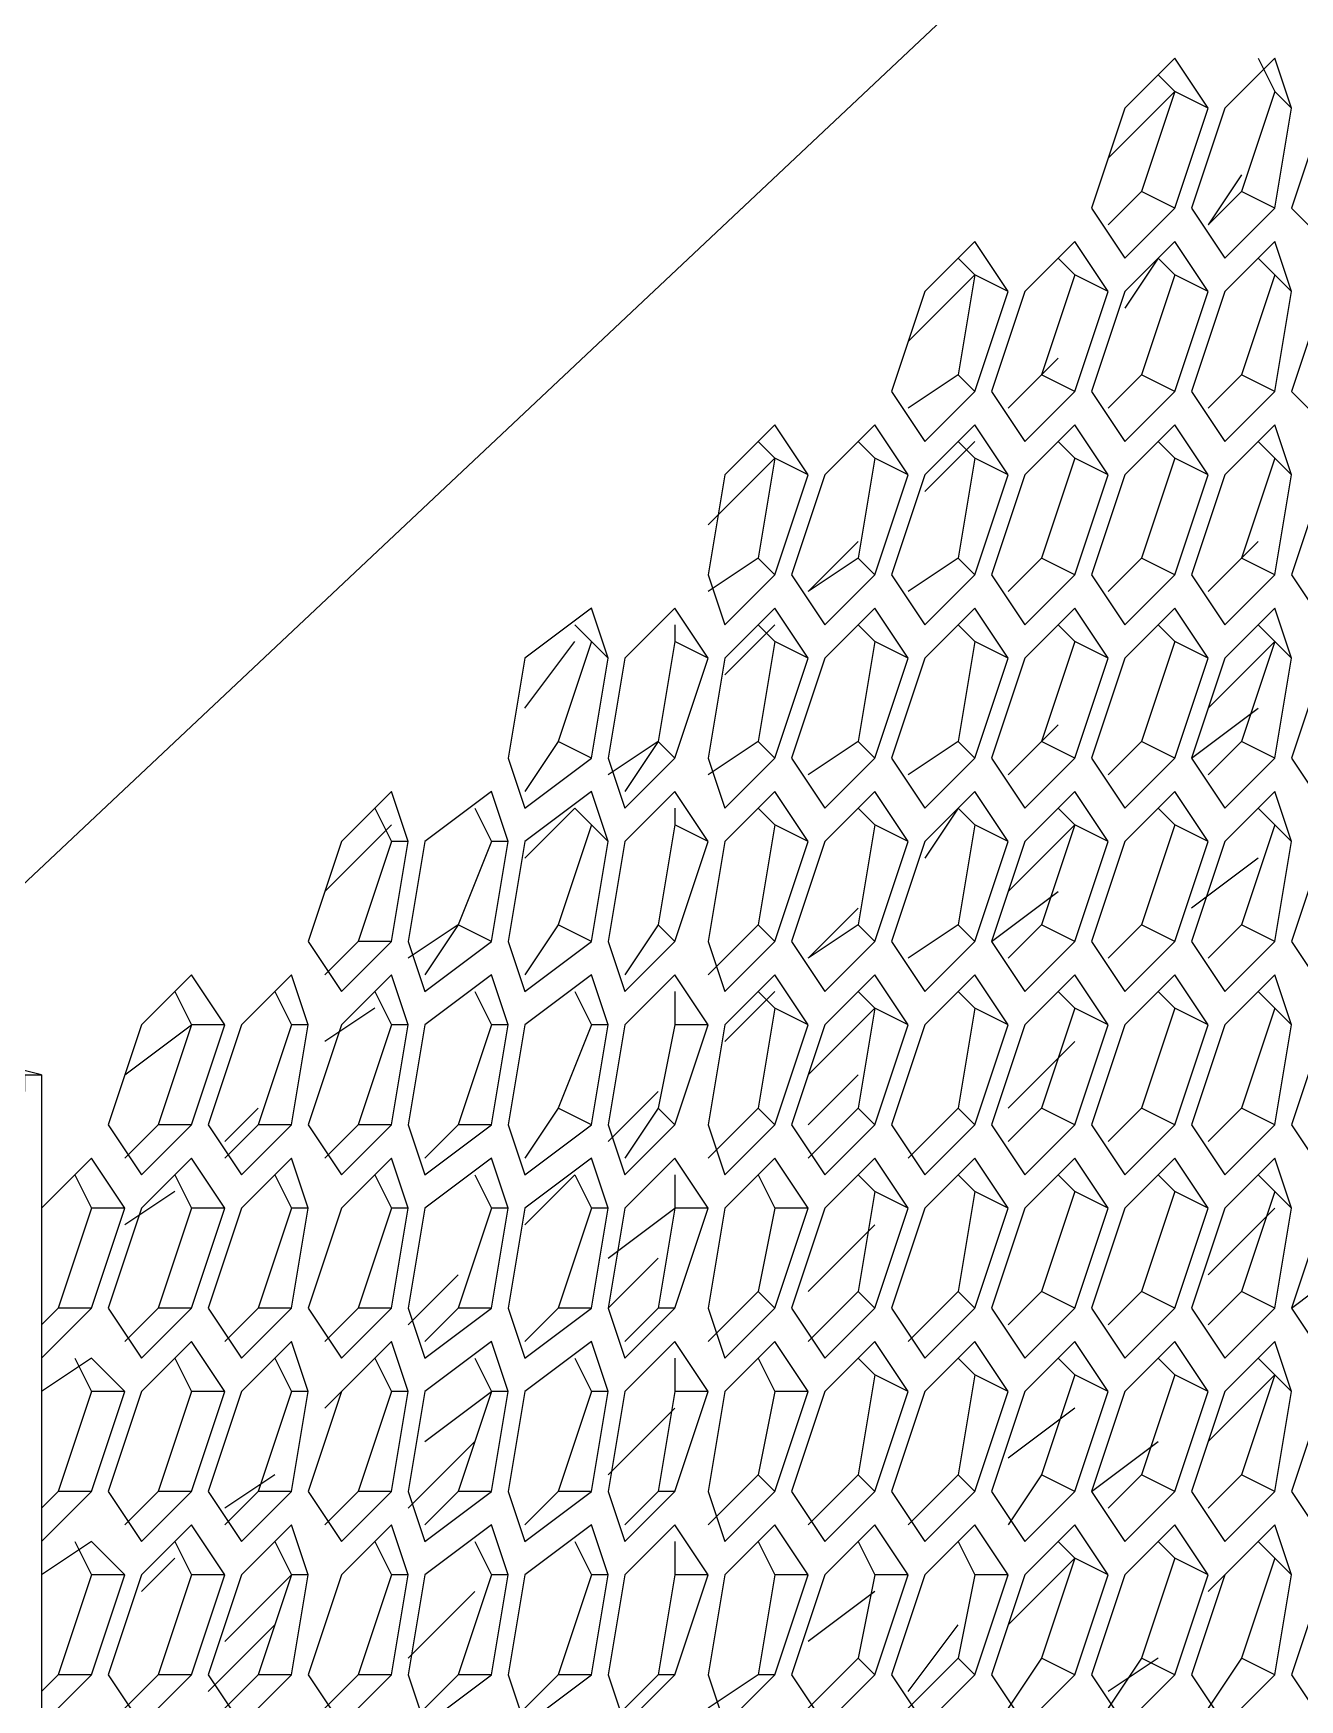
# Model space of a CAD drawing. Header units: millimetres. Extents: x 929 to 1725, y 58 to 532.
# Drawn here: x 1104.7 to 1113.59, y 409.66 to 421.36 of the extents above; entities that cross this region are included whole.
import ezdxf

# ---------------------------------------------------------------- set-up
doc = ezdxf.new("R2010")
doc.units = ezdxf.units.MM
doc.header["$MEASUREMENT"] = 0
doc.layers.add('TT-WIRE-EQPM', color=6, linetype='CONTINUOUS')

msp = doc.modelspace()

# ---------------------------------------------------------------- linework, layer by layer
at = {"layer": 'TT-WIRE-EQPM', "linetype": 'Continuous'}
for points in [[(1137.40977, 446.23357), (1081.93205, 394.03301)], [(1112.71399, 421.18666), (1112.36287, 420.83554)], [(1112.94808, 420.83554), (1112.71399, 421.18666)], [(1113.41624, 421.18666), (1113.06512, 420.83554)], [(1113.2992, 421.18666), (1113.41624, 420.95258)], [(1113.53328, 420.83554), (1113.41624, 421.18666)], [(1112.59695, 421.06962), (1112.71399, 420.95258)], [(1112.24583, 420.48441), (1112.71399, 420.95258)], [(1112.71399, 420.95258), (1112.47991, 420.25033)], [(1112.94808, 420.83554), (1112.71399, 420.95258)], [(1113.41624, 420.95258), (1113.18216, 420.25033)], [(1113.53328, 420.83554), (1113.41624, 420.95258)], [(1112.36287, 420.83554), (1112.12878, 420.13329)], [(1112.71399, 420.13329), (1112.94808, 420.83554)], [(1113.06512, 420.83554), (1112.83103, 420.13329)], [(1113.41624, 420.13329), (1113.53328, 420.83554)], [(1113.76737, 420.83554), (1113.53328, 420.13329)], [(1113.18216, 420.36737), (1112.94808, 420.01625)], [(1112.47991, 420.25033), (1112.24583, 420.01625)], [(1112.71399, 420.13329), (1112.47991, 420.25033)], [(1113.18216, 420.25033), (1112.94808, 420.01625)], [(1113.41624, 420.13329), (1113.18216, 420.25033)], [(1112.12878, 420.13329), (1112.36287, 419.78216)], [(1112.36287, 419.78216), (1112.71399, 420.13329)], [(1112.83103, 420.13329), (1113.06512, 419.78216)], [(1113.06512, 419.78216), (1113.41624, 420.13329)], [(1113.53328, 420.13329), (1113.76737, 419.89921)], [(1111.30949, 419.89921), (1110.95837, 419.54808)], [(1111.54358, 419.54808), (1111.30949, 419.89921)], [(1112.01174, 419.89921), (1111.66062, 419.54808)], [(1112.24583, 419.54808), (1112.01174, 419.89921)], [(1112.71399, 419.89921), (1112.36287, 419.54808)], [(1112.94808, 419.54808), (1112.71399, 419.89921)], [(1113.41624, 419.89921), (1113.06512, 419.54808)], [(1113.53328, 419.54808), (1113.41624, 419.89921)], [(1111.19245, 419.78216), (1111.30949, 419.66512)], [(1111.8947, 419.78216), (1112.01174, 419.66512)], [(1112.59695, 419.78216), (1112.36287, 419.43104)], [(1112.59695, 419.78216), (1112.71399, 419.66512)], [(1113.2992, 419.78216), (1113.41624, 419.66512)], [(1110.84133, 419.19696), (1111.30949, 419.66512)], [(1111.30949, 419.66512), (1111.19245, 418.96287)], [(1111.54358, 419.54808), (1111.30949, 419.66512)], [(1112.01174, 419.66512), (1111.77766, 418.96287)], [(1112.24583, 419.54808), (1112.01174, 419.66512)], [(1112.71399, 419.66512), (1112.47991, 418.96287)], [(1112.94808, 419.54808), (1112.71399, 419.66512)], [(1113.41624, 419.66512), (1113.18216, 418.96287)], [(1113.53328, 419.54808), (1113.41624, 419.66512)], [(1110.95837, 419.54808), (1110.72428, 418.84583)], [(1111.30949, 418.84583), (1111.54358, 419.54808)], [(1111.66062, 419.54808), (1111.42653, 418.84583)], [(1112.01174, 418.84583), (1112.24583, 419.54808)], [(1112.36287, 419.54808), (1112.12878, 418.84583)], [(1112.71399, 418.84583), (1112.94808, 419.54808)], [(1113.06512, 419.54808), (1112.83103, 418.84583)], [(1113.41624, 418.84583), (1113.53328, 419.54808)], [(1113.76737, 419.54808), (1113.53328, 418.84583)], [(1111.8947, 419.07992), (1111.54358, 418.72879)], [(1111.19245, 418.96287), (1110.84133, 418.72879)], [(1111.30949, 418.84583), (1111.19245, 418.96287)], [(1111.77766, 418.96287), (1111.54358, 418.72879)], [(1112.01174, 418.84583), (1111.77766, 418.96287)], [(1112.47991, 418.96287), (1112.24583, 418.72879)], [(1112.71399, 418.84583), (1112.47991, 418.96287)], [(1113.18216, 418.96287), (1112.94808, 418.72879)], [(1113.41624, 418.84583), (1113.18216, 418.96287)], [(1110.72428, 418.84583), (1110.95837, 418.49471)], [(1110.95837, 418.49471), (1111.30949, 418.84583)], [(1111.42653, 418.84583), (1111.66062, 418.49471)], [(1111.66062, 418.49471), (1112.01174, 418.84583)], [(1112.12878, 418.84583), (1112.36287, 418.49471)], [(1112.36287, 418.49471), (1112.71399, 418.84583)], [(1112.83103, 418.84583), (1113.06512, 418.49471)], [(1113.06512, 418.49471), (1113.41624, 418.84583)], [(1113.53328, 418.84583), (1113.76737, 418.61175)], [(1109.90499, 418.61175), (1109.55387, 418.26062)], [(1110.13908, 418.26062), (1109.90499, 418.61175)], [(1110.60724, 418.61175), (1110.25612, 418.26062)], [(1110.84133, 418.26062), (1110.60724, 418.61175)], [(1111.30949, 418.61175), (1110.95837, 418.26062)], [(1111.54358, 418.26062), (1111.30949, 418.61175)], [(1112.01174, 418.61175), (1111.66062, 418.26062)], [(1112.24583, 418.26062), (1112.01174, 418.61175)], [(1112.71399, 418.61175), (1112.36287, 418.26062)], [(1112.94808, 418.26062), (1112.71399, 418.61175)], [(1113.41624, 418.61175), (1113.06512, 418.26062)], [(1113.53328, 418.26062), (1113.41624, 418.61175)], [(1109.78795, 418.49471), (1109.90499, 418.37767)], [(1110.4902, 418.49471), (1110.60724, 418.37767)], [(1111.30949, 418.49471), (1110.95837, 418.14358)], [(1111.19245, 418.49471), (1111.30949, 418.37767)], [(1111.8947, 418.49471), (1112.01174, 418.37767)], [(1112.59695, 418.49471), (1112.71399, 418.37767)], [(1113.2992, 418.49471), (1113.41624, 418.37767)], [(1109.43683, 417.9095), (1109.90499, 418.37767)], [(1109.90499, 418.37767), (1109.78795, 417.67542)], [(1110.13908, 418.26062), (1109.90499, 418.37767)], [(1110.60724, 418.37767), (1110.4902, 417.67542)], [(1110.84133, 418.26062), (1110.60724, 418.37767)], [(1111.30949, 418.37767), (1111.19245, 417.67542)], [(1111.54358, 418.26062), (1111.30949, 418.37767)], [(1112.01174, 418.37767), (1111.77766, 417.67542)], [(1112.24583, 418.26062), (1112.01174, 418.37767)], [(1112.71399, 418.37767), (1112.47991, 417.67542)], [(1112.94808, 418.26062), (1112.71399, 418.37767)], [(1113.41624, 418.37767), (1113.18216, 417.67542)], [(1113.53328, 418.26062), (1113.41624, 418.37767)], [(1109.55387, 418.26062), (1109.43683, 417.55837)], [(1109.90499, 417.55837), (1110.13908, 418.26062)], [(1110.25612, 418.26062), (1110.02203, 417.55837)], [(1110.60724, 417.55837), (1110.84133, 418.26062)], [(1110.95837, 418.26062), (1110.72428, 417.55837)], [(1111.30949, 417.55837), (1111.54358, 418.26062)], [(1111.66062, 418.26062), (1111.42653, 417.55837)], [(1112.01174, 417.55837), (1112.24583, 418.26062)], [(1112.36287, 418.26062), (1112.12878, 417.55837)], [(1112.71399, 417.55837), (1112.94808, 418.26062)], [(1113.06512, 418.26062), (1112.83103, 417.55837)], [(1113.41624, 417.55837), (1113.53328, 418.26062)], [(1113.76737, 418.26062), (1113.53328, 417.55837)], [(1110.4902, 417.79246), (1110.13908, 417.44133)], [(1113.2992, 417.79246), (1112.94808, 417.44133)], [(1109.78795, 417.67542), (1109.43683, 417.44133)], [(1109.90499, 417.55837), (1109.78795, 417.67542)], [(1110.4902, 417.67542), (1110.13908, 417.44133)], [(1110.60724, 417.55837), (1110.4902, 417.67542)], [(1111.19245, 417.67542), (1110.84133, 417.44133)], [(1111.30949, 417.55837), (1111.19245, 417.67542)], [(1111.77766, 417.67542), (1111.54358, 417.44133)], [(1112.01174, 417.55837), (1111.77766, 417.67542)], [(1112.47991, 417.67542), (1112.24583, 417.44133)], [(1112.71399, 417.55837), (1112.47991, 417.67542)], [(1113.18216, 417.67542), (1112.94808, 417.44133)], [(1113.41624, 417.55837), (1113.18216, 417.67542)], [(1109.43683, 417.55837), (1109.55387, 417.20725)], [(1109.55387, 417.20725), (1109.90499, 417.55837)], [(1110.02203, 417.55837), (1110.25612, 417.20725)], [(1110.25612, 417.20725), (1110.60724, 417.55837)], [(1110.72428, 417.55837), (1110.95837, 417.20725)], [(1110.95837, 417.20725), (1111.30949, 417.55837)], [(1111.42653, 417.55837), (1111.66062, 417.20725)], [(1111.66062, 417.20725), (1112.01174, 417.55837)], [(1112.12878, 417.55837), (1112.36287, 417.20725)], [(1112.36287, 417.20725), (1112.71399, 417.55837)], [(1112.83103, 417.55837), (1113.06512, 417.20725)], [(1113.06512, 417.20725), (1113.41624, 417.55837)], [(1113.53328, 417.55837), (1113.76737, 417.20725)], [(1108.61754, 417.32429), (1108.14937, 416.97317)], [(1108.73458, 416.97317), (1108.61754, 417.32429)], [(1109.20274, 417.32429), (1108.85162, 416.97317)], [(1109.43683, 416.97317), (1109.20274, 417.32429)], [(1109.90499, 417.32429), (1109.55387, 416.97317)], [(1110.13908, 416.97317), (1109.90499, 417.32429)], [(1110.60724, 417.32429), (1110.25612, 416.97317)], [(1110.84133, 416.97317), (1110.60724, 417.32429)], [(1111.30949, 417.32429), (1110.95837, 416.97317)], [(1111.54358, 416.97317), (1111.30949, 417.32429)], [(1112.01174, 417.32429), (1111.66062, 416.97317)], [(1112.24583, 416.97317), (1112.01174, 417.32429)], [(1112.71399, 417.32429), (1112.36287, 416.97317)], [(1112.94808, 416.97317), (1112.71399, 417.32429)], [(1113.41624, 417.32429), (1113.06512, 416.97317)], [(1113.53328, 416.97317), (1113.41624, 417.32429)], [(1108.50049, 417.20725), (1108.61754, 417.09021)], [(1109.20274, 417.20725), (1109.20274, 417.09021)], [(1109.90499, 417.20725), (1109.55387, 416.85612)], [(1109.78795, 417.20725), (1109.90499, 417.09021)], [(1110.4902, 417.20725), (1110.60724, 417.09021)], [(1111.19245, 417.20725), (1111.30949, 417.09021)], [(1111.8947, 417.20725), (1112.01174, 417.09021)], [(1112.59695, 417.20725), (1112.36287, 416.97317)], [(1112.59695, 417.20725), (1112.71399, 417.09021)], [(1113.2992, 417.20725), (1113.41624, 417.09021)], [(1108.14937, 416.62204), (1108.50049, 417.09021)], [(1108.61754, 417.09021), (1108.38345, 416.38796)], [(1108.73458, 416.97317), (1108.61754, 417.09021)], [(1109.20274, 417.09021), (1109.0857, 416.38796)], [(1109.43683, 416.97317), (1109.20274, 417.09021)], [(1109.90499, 417.09021), (1109.78795, 416.38796)], [(1110.13908, 416.97317), (1109.90499, 417.09021)], [(1110.60724, 417.09021), (1110.4902, 416.38796)], [(1110.84133, 416.97317), (1110.60724, 417.09021)], [(1111.30949, 417.09021), (1111.19245, 416.38796)], [(1111.54358, 416.97317), (1111.30949, 417.09021)], [(1112.01174, 417.09021), (1111.77766, 416.38796)], [(1112.24583, 416.97317), (1112.01174, 417.09021)], [(1112.71399, 417.09021), (1112.47991, 416.38796)], [(1112.94808, 416.97317), (1112.71399, 417.09021)], [(1112.94808, 416.62204), (1113.41624, 417.09021)], [(1113.41624, 417.09021), (1113.18216, 416.38796)], [(1113.53328, 416.97317), (1113.41624, 417.09021)], [(1108.14937, 416.97317), (1108.03233, 416.27092)], [(1108.61754, 416.27092), (1108.73458, 416.97317)], [(1108.85162, 416.97317), (1108.73458, 416.27092)], [(1109.20274, 416.27092), (1109.43683, 416.97317)], [(1109.55387, 416.97317), (1109.43683, 416.27092)], [(1109.90499, 416.27092), (1110.13908, 416.97317)], [(1110.25612, 416.97317), (1110.02203, 416.27092)], [(1110.60724, 416.27092), (1110.84133, 416.97317)], [(1110.95837, 416.97317), (1110.72428, 416.27092)], [(1111.30949, 416.27092), (1111.54358, 416.97317)], [(1111.66062, 416.97317), (1111.42653, 416.27092)], [(1112.01174, 416.27092), (1112.24583, 416.97317)], [(1112.36287, 416.97317), (1112.12878, 416.27092)], [(1112.71399, 416.27092), (1112.94808, 416.97317)], [(1113.06512, 416.97317), (1112.83103, 416.27092)], [(1113.41624, 416.27092), (1113.53328, 416.97317)], [(1113.76737, 416.97317), (1113.53328, 416.27092)], [(1112.83103, 416.27092), (1113.2992, 416.62204)], [(1111.8947, 416.505), (1111.54358, 416.15387)], [(1108.38345, 416.38796), (1108.14937, 416.03683)], [(1108.61754, 416.27092), (1108.38345, 416.38796)], [(1109.0857, 416.38796), (1108.73458, 416.15387)], [(1109.0857, 416.38796), (1108.85162, 416.03683)], [(1109.20274, 416.27092), (1109.0857, 416.38796)], [(1109.78795, 416.38796), (1109.43683, 416.15387)], [(1109.90499, 416.27092), (1109.78795, 416.38796)], [(1110.4902, 416.38796), (1110.13908, 416.15387)], [(1110.60724, 416.27092), (1110.4902, 416.38796)], [(1111.19245, 416.38796), (1110.84133, 416.15387)], [(1111.30949, 416.27092), (1111.19245, 416.38796)], [(1111.77766, 416.38796), (1111.54358, 416.15387)], [(1112.01174, 416.27092), (1111.77766, 416.38796)], [(1112.47991, 416.38796), (1112.24583, 416.15387)], [(1112.71399, 416.27092), (1112.47991, 416.38796)], [(1113.18216, 416.38796), (1112.94808, 416.15387)], [(1113.41624, 416.27092), (1113.18216, 416.38796)], [(1108.03233, 416.27092), (1108.14937, 415.91979)], [(1108.14937, 415.91979), (1108.61754, 416.27092)], [(1108.73458, 416.27092), (1108.85162, 415.91979)], [(1108.85162, 415.91979), (1109.20274, 416.27092)], [(1109.43683, 416.27092), (1109.55387, 415.91979)], [(1109.55387, 415.91979), (1109.90499, 416.27092)], [(1110.02203, 416.27092), (1110.25612, 415.91979)], [(1110.25612, 415.91979), (1110.60724, 416.27092)], [(1110.72428, 416.27092), (1110.95837, 415.91979)], [(1110.95837, 415.91979), (1111.30949, 416.27092)], [(1111.42653, 416.27092), (1111.66062, 415.91979)], [(1111.66062, 415.91979), (1112.01174, 416.27092)], [(1112.12878, 416.27092), (1112.36287, 415.91979)], [(1112.36287, 415.91979), (1112.71399, 416.27092)], [(1112.83103, 416.27092), (1113.06512, 415.91979)], [(1113.06512, 415.91979), (1113.41624, 416.27092)], [(1113.53328, 416.27092), (1113.76737, 415.91979)], [(1107.21304, 416.03683), (1106.86191, 415.68571)], [(1107.33008, 415.68571), (1107.21304, 416.03683)], [(1107.91529, 416.03683), (1107.44712, 415.68571)], [(1108.03233, 415.68571), (1107.91529, 416.03683)], [(1108.61754, 416.03683), (1108.14937, 415.68571)], [(1108.73458, 415.68571), (1108.61754, 416.03683)], [(1109.20274, 416.03683), (1108.85162, 415.68571)], [(1109.43683, 415.68571), (1109.20274, 416.03683)], [(1109.90499, 416.03683), (1109.55387, 415.68571)], [(1110.13908, 415.68571), (1109.90499, 416.03683)], [(1110.60724, 416.03683), (1110.25612, 415.68571)], [(1110.84133, 415.68571), (1110.60724, 416.03683)], [(1111.30949, 416.03683), (1110.95837, 415.68571)], [(1111.54358, 415.68571), (1111.30949, 416.03683)], [(1112.01174, 416.03683), (1111.66062, 415.68571)], [(1112.24583, 415.68571), (1112.01174, 416.03683)], [(1112.71399, 416.03683), (1112.36287, 415.68571)], [(1112.94808, 415.68571), (1112.71399, 416.03683)], [(1113.41624, 416.03683), (1113.06512, 415.68571)], [(1113.53328, 415.68571), (1113.41624, 416.03683)], [(1107.09599, 415.91979), (1107.21304, 415.68571)], [(1107.79824, 415.91979), (1107.91529, 415.68571)], [(1108.50049, 415.91979), (1108.14937, 415.56867)], [(1108.50049, 415.91979), (1108.61754, 415.80275)], [(1109.20274, 415.91979), (1109.20274, 415.80275)], [(1109.78795, 415.91979), (1109.90499, 415.80275)], [(1110.4902, 415.91979), (1110.60724, 415.80275)], [(1111.19245, 415.91979), (1110.95837, 415.56867)], [(1111.19245, 415.91979), (1111.30949, 415.80275)], [(1111.8947, 415.91979), (1112.01174, 415.80275)], [(1112.59695, 415.91979), (1112.71399, 415.80275)], [(1113.2992, 415.91979), (1113.41624, 415.80275)], [(1106.74487, 415.33458), (1107.21304, 415.80275)], [(1108.61754, 415.80275), (1108.38345, 415.1005)], [(1108.73458, 415.68571), (1108.61754, 415.80275)], [(1109.20274, 415.80275), (1109.0857, 415.1005)], [(1109.43683, 415.68571), (1109.20274, 415.80275)], [(1109.90499, 415.80275), (1109.78795, 415.1005)], [(1110.13908, 415.68571), (1109.90499, 415.80275)], [(1110.60724, 415.80275), (1110.4902, 415.1005)], [(1110.84133, 415.68571), (1110.60724, 415.80275)], [(1111.30949, 415.80275), (1111.19245, 415.1005)], [(1111.54358, 415.68571), (1111.30949, 415.80275)], [(1111.54358, 415.33458), (1112.01174, 415.80275)], [(1112.01174, 415.80275), (1111.77766, 415.1005)], [(1112.24583, 415.68571), (1112.01174, 415.80275)], [(1112.71399, 415.80275), (1112.47991, 415.1005)], [(1112.94808, 415.68571), (1112.71399, 415.80275)], [(1113.41624, 415.80275), (1113.18216, 415.1005)], [(1113.53328, 415.68571), (1113.41624, 415.80275)], [(1106.86191, 415.68571), (1106.62783, 414.98346)], [(1107.21304, 415.68571), (1106.97895, 414.98346)], [(1107.33008, 415.68571), (1107.21304, 415.68571)], [(1107.21304, 414.98346), (1107.33008, 415.68571)], [(1107.44712, 415.68571), (1107.33008, 414.98346)], [(1107.91529, 415.68571), (1107.6812, 415.1005)], [(1108.03233, 415.68571), (1107.91529, 415.68571)], [(1107.91529, 414.98346), (1108.03233, 415.68571)], [(1108.14937, 415.68571), (1108.03233, 414.98346)], [(1108.61754, 414.98346), (1108.73458, 415.68571)], [(1108.85162, 415.68571), (1108.73458, 414.98346)], [(1109.20274, 414.98346), (1109.43683, 415.68571)], [(1109.55387, 415.68571), (1109.43683, 414.98346)], [(1109.90499, 414.98346), (1110.13908, 415.68571)], [(1110.25612, 415.68571), (1110.02203, 414.98346)], [(1110.60724, 414.98346), (1110.84133, 415.68571)], [(1110.95837, 415.68571), (1110.72428, 414.98346)], [(1111.30949, 414.98346), (1111.54358, 415.68571)], [(1111.66062, 415.68571), (1111.42653, 414.98346)], [(1112.01174, 414.98346), (1112.24583, 415.68571)], [(1112.36287, 415.68571), (1112.12878, 414.98346)], [(1112.71399, 414.98346), (1112.94808, 415.68571)], [(1113.06512, 415.68571), (1112.83103, 414.98346)], [(1113.41624, 414.98346), (1113.53328, 415.68571)], [(1113.76737, 415.68571), (1113.53328, 414.98346)], [(1113.2992, 415.56867), (1112.83103, 415.21754)], [(1111.42653, 414.98346), (1111.8947, 415.33458)], [(1110.4902, 415.21754), (1110.13908, 414.86642)], [(1107.6812, 415.1005), (1107.33008, 414.86642)], [(1107.6812, 415.1005), (1107.44712, 414.74938)], [(1107.91529, 414.98346), (1107.6812, 415.1005)], [(1108.38345, 415.1005), (1108.14937, 414.74938)], [(1108.61754, 414.98346), (1108.38345, 415.1005)], [(1109.0857, 415.1005), (1108.85162, 414.74938)], [(1109.20274, 414.98346), (1109.0857, 415.1005)], [(1109.78795, 415.1005), (1109.43683, 414.74938)], [(1109.90499, 414.98346), (1109.78795, 415.1005)], [(1110.4902, 415.1005), (1110.13908, 414.86642)], [(1110.60724, 414.98346), (1110.4902, 415.1005)], [(1111.19245, 415.1005), (1110.84133, 414.86642)], [(1111.30949, 414.98346), (1111.19245, 415.1005)], [(1111.77766, 415.1005), (1111.54358, 414.86642)], [(1112.01174, 414.98346), (1111.77766, 415.1005)], [(1112.47991, 415.1005), (1112.24583, 414.86642)], [(1112.71399, 414.98346), (1112.47991, 415.1005)], [(1113.18216, 415.1005), (1112.94808, 414.86642)], [(1113.41624, 414.98346), (1113.18216, 415.1005)], [(1106.62783, 414.98346), (1106.86191, 414.63233)], [(1106.97895, 414.98346), (1106.74487, 414.74938)], [(1106.86191, 414.63233), (1107.21304, 414.98346)], [(1107.21304, 414.98346), (1106.97895, 414.98346)], [(1107.33008, 414.98346), (1107.44712, 414.63233)], [(1107.44712, 414.63233), (1107.91529, 414.98346)], [(1108.03233, 414.98346), (1108.14937, 414.63233)], [(1108.14937, 414.63233), (1108.61754, 414.98346)], [(1108.73458, 414.98346), (1108.85162, 414.63233)], [(1108.85162, 414.63233), (1109.20274, 414.98346)], [(1109.43683, 414.98346), (1109.55387, 414.63233)], [(1109.55387, 414.63233), (1109.90499, 414.98346)], [(1110.02203, 414.98346), (1110.25612, 414.63233)], [(1110.25612, 414.63233), (1110.60724, 414.98346)], [(1110.72428, 414.98346), (1110.95837, 414.63233)], [(1110.95837, 414.63233), (1111.30949, 414.98346)], [(1111.42653, 414.98346), (1111.66062, 414.63233)], [(1111.66062, 414.63233), (1112.01174, 414.98346)], [(1112.12878, 414.98346), (1112.36287, 414.63233)], [(1112.36287, 414.63233), (1112.71399, 414.98346)], [(1112.83103, 414.98346), (1113.06512, 414.63233)], [(1113.06512, 414.63233), (1113.41624, 414.98346)], [(1113.53328, 414.98346), (1113.76737, 414.63233)], [(1105.80854, 414.74938), (1105.45741, 414.39825)], [(1106.04262, 414.39825), (1105.80854, 414.74938)], [(1106.51079, 414.74938), (1106.15966, 414.39825)], [(1106.62783, 414.39825), (1106.51079, 414.74938)], [(1107.21304, 414.74938), (1106.86191, 414.39825)], [(1107.33008, 414.39825), (1107.21304, 414.74938)], [(1107.91529, 414.74938), (1107.44712, 414.39825)], [(1108.03233, 414.39825), (1107.91529, 414.74938)], [(1108.61754, 414.74938), (1108.14937, 414.39825)], [(1108.73458, 414.39825), (1108.61754, 414.74938)], [(1109.20274, 414.74938), (1108.85162, 414.39825)], [(1109.43683, 414.39825), (1109.20274, 414.74938)], [(1109.90499, 414.74938), (1109.55387, 414.39825)], [(1110.13908, 414.39825), (1109.90499, 414.74938)], [(1110.60724, 414.74938), (1110.25612, 414.39825)], [(1110.84133, 414.39825), (1110.60724, 414.74938)], [(1111.30949, 414.74938), (1110.95837, 414.39825)], [(1111.54358, 414.39825), (1111.30949, 414.74938)], [(1112.01174, 414.74938), (1111.66062, 414.39825)], [(1112.24583, 414.39825), (1112.01174, 414.74938)], [(1112.71399, 414.74938), (1112.36287, 414.39825)], [(1112.94808, 414.39825), (1112.71399, 414.74938)], [(1113.41624, 414.74938), (1113.06512, 414.39825)], [(1113.53328, 414.39825), (1113.41624, 414.74938)], [(1105.6915, 414.63233), (1105.80854, 414.39825)], [(1106.39374, 414.63233), (1106.51079, 414.39825)], [(1107.09599, 414.63233), (1107.21304, 414.39825)], [(1107.79824, 414.63233), (1107.91529, 414.39825)], [(1108.50049, 414.63233), (1108.61754, 414.39825)], [(1109.20274, 414.63233), (1109.20274, 414.39825)], [(1109.90499, 414.63233), (1109.55387, 414.28121)], [(1109.78795, 414.63233), (1109.90499, 414.51529)], [(1110.4902, 414.63233), (1110.60724, 414.51529)], [(1111.19245, 414.63233), (1111.30949, 414.51529)], [(1111.8947, 414.63233), (1112.01174, 414.51529)], [(1112.59695, 414.63233), (1112.71399, 414.51529)], [(1113.2992, 414.63233), (1113.41624, 414.51529)], [(1107.09599, 414.51529), (1106.74487, 414.28121)], [(1109.90499, 414.51529), (1109.78795, 413.81304)], [(1110.13908, 414.39825), (1109.90499, 414.51529)], [(1110.13908, 414.04713), (1110.60724, 414.51529)], [(1110.60724, 414.51529), (1110.4902, 413.81304)], [(1110.84133, 414.39825), (1110.60724, 414.51529)], [(1111.30949, 414.51529), (1111.19245, 413.81304)], [(1111.54358, 414.39825), (1111.30949, 414.51529)], [(1112.01174, 414.51529), (1111.77766, 413.81304)], [(1112.24583, 414.39825), (1112.01174, 414.51529)], [(1112.71399, 414.51529), (1112.47991, 413.81304)], [(1112.94808, 414.39825), (1112.71399, 414.51529)], [(1113.41624, 414.51529), (1113.18216, 413.81304)], [(1113.53328, 414.39825), (1113.41624, 414.51529)], [(1105.45741, 414.39825), (1105.22333, 413.696)], [(1105.34037, 414.04713), (1105.80854, 414.39825)], [(1105.80854, 414.39825), (1105.57445, 413.696)], [(1106.04262, 414.39825), (1105.80854, 414.39825)], [(1105.80854, 413.696), (1106.04262, 414.39825)], [(1106.15966, 414.39825), (1105.92558, 413.696)], [(1106.51079, 414.39825), (1106.2767, 413.696)], [(1106.62783, 414.39825), (1106.51079, 414.39825)], [(1106.51079, 413.696), (1106.62783, 414.39825)], [(1106.86191, 414.39825), (1106.62783, 413.696)], [(1107.21304, 414.39825), (1106.97895, 413.696)], [(1107.33008, 414.39825), (1107.21304, 414.39825)], [(1107.21304, 413.696), (1107.33008, 414.39825)], [(1107.44712, 414.39825), (1107.33008, 413.696)], [(1107.91529, 414.39825), (1107.6812, 413.696)], [(1108.03233, 414.39825), (1107.91529, 414.39825)], [(1107.91529, 413.696), (1108.03233, 414.39825)], [(1108.14937, 414.39825), (1108.03233, 413.696)], [(1108.61754, 414.39825), (1108.38345, 413.81304)], [(1108.73458, 414.39825), (1108.61754, 414.39825)], [(1108.61754, 413.696), (1108.73458, 414.39825)], [(1108.85162, 414.39825), (1108.73458, 413.696)], [(1109.20274, 414.39825), (1109.0857, 413.81304)], [(1109.43683, 414.39825), (1109.20274, 414.39825)], [(1109.20274, 413.696), (1109.43683, 414.39825)], [(1109.55387, 414.39825), (1109.43683, 413.696)], [(1109.90499, 413.696), (1110.13908, 414.39825)], [(1110.25612, 414.39825), (1110.02203, 413.696)], [(1110.60724, 413.696), (1110.84133, 414.39825)], [(1110.95837, 414.39825), (1110.72428, 413.696)], [(1111.30949, 413.696), (1111.54358, 414.39825)], [(1111.66062, 414.39825), (1111.42653, 413.696)], [(1112.01174, 413.696), (1112.24583, 414.39825)], [(1112.36287, 414.39825), (1112.12878, 413.696)], [(1112.71399, 413.696), (1112.94808, 414.39825)], [(1113.06512, 414.39825), (1112.83103, 413.696)], [(1113.41624, 413.696), (1113.53328, 414.39825)], [(1113.76737, 414.39825), (1113.53328, 413.696)], [(1112.01174, 414.28121), (1111.54358, 413.81304)], [(1104.75516, 414.04713), (1104.287, 414.16417)], [(1104.63812, 413.93008), (1104.63812, 413.93008), (1104.63812, 414.04713), (1104.63812, 414.04713), (1104.75516, 414.04713), (1104.75516, 414.04713), (1104.75516, 413.93008), (1104.75516, 413.93008), (1104.75516, 413.93008), (1104.75516, 413.93008), (1104.75516, 413.81304), (1104.75516, 395.32047), (1104.75516, 395.32047), (1104.75516, 395.20343), (1104.75516, 395.20343), (1104.75516, 395.20343), (1104.75516, 395.08638), (1104.75516, 395.08638), (1104.63812, 394.96934), (1104.63812, 394.96934), (1104.63812, 394.96934), (1104.63812, 394.96934), (1101.94616, 392.39443)], [(1110.13908, 413.696), (1110.4902, 414.04713)], [(1109.0857, 413.93008), (1108.73458, 413.57896)], [(1106.2767, 413.81304), (1106.04262, 413.57896)], [(1108.38345, 413.81304), (1108.14937, 413.46192)], [(1108.61754, 413.696), (1108.38345, 413.81304)], [(1109.0857, 413.81304), (1108.85162, 413.46192)], [(1109.20274, 413.696), (1109.0857, 413.81304)], [(1109.78795, 413.81304), (1109.43683, 413.46192)], [(1109.90499, 413.696), (1109.78795, 413.81304)], [(1110.4902, 413.81304), (1110.13908, 413.46192)], [(1110.60724, 413.696), (1110.4902, 413.81304)], [(1111.19245, 413.81304), (1110.84133, 413.46192)], [(1111.30949, 413.696), (1111.19245, 413.81304)], [(1111.77766, 413.81304), (1111.54358, 413.57896)], [(1112.01174, 413.696), (1111.77766, 413.81304)], [(1112.47991, 413.81304), (1112.24583, 413.57896)], [(1112.71399, 413.696), (1112.47991, 413.81304)], [(1113.18216, 413.81304), (1112.94808, 413.57896)], [(1113.41624, 413.696), (1113.18216, 413.81304)], [(1105.22333, 413.696), (1105.45741, 413.34488)], [(1105.57445, 413.696), (1105.34037, 413.46192)], [(1105.45741, 413.34488), (1105.80854, 413.696)], [(1105.80854, 413.696), (1105.57445, 413.696)], [(1105.92558, 413.696), (1106.15966, 413.34488)], [(1106.2767, 413.696), (1106.04262, 413.46192)], [(1106.15966, 413.34488), (1106.51079, 413.696)], [(1106.51079, 413.696), (1106.2767, 413.696)], [(1106.62783, 413.696), (1106.86191, 413.34488)], [(1106.97895, 413.696), (1106.74487, 413.46192)], [(1106.86191, 413.34488), (1107.21304, 413.696)], [(1107.21304, 413.696), (1106.97895, 413.696)], [(1107.33008, 413.696), (1107.44712, 413.34488)], [(1107.6812, 413.696), (1107.44712, 413.46192)], [(1107.44712, 413.34488), (1107.91529, 413.696)], [(1107.91529, 413.696), (1107.6812, 413.696)], [(1108.03233, 413.696), (1108.14937, 413.34488)], [(1108.14937, 413.34488), (1108.61754, 413.696)], [(1108.73458, 413.696), (1108.85162, 413.34488)], [(1108.85162, 413.34488), (1109.20274, 413.696)], [(1109.43683, 413.696), (1109.55387, 413.34488)], [(1109.55387, 413.34488), (1109.90499, 413.696)], [(1110.02203, 413.696), (1110.25612, 413.34488)], [(1110.25612, 413.34488), (1110.60724, 413.696)], [(1110.72428, 413.696), (1110.95837, 413.34488)], [(1110.95837, 413.34488), (1111.30949, 413.696)], [(1111.42653, 413.696), (1111.66062, 413.34488)], [(1111.66062, 413.34488), (1112.01174, 413.696)], [(1112.12878, 413.696), (1112.36287, 413.34488)], [(1112.36287, 413.34488), (1112.71399, 413.696)], [(1112.83103, 413.696), (1113.06512, 413.34488)], [(1113.06512, 413.34488), (1113.41624, 413.696)], [(1113.53328, 413.696), (1113.76737, 413.34488)], [(1105.10629, 413.46192), (1104.75516, 413.11079)], [(1105.34037, 413.11079), (1105.10629, 413.46192)], [(1105.80854, 413.46192), (1105.45741, 413.11079)], [(1106.04262, 413.11079), (1105.80854, 413.46192)], [(1106.51079, 413.46192), (1106.15966, 413.11079)], [(1106.62783, 413.11079), (1106.51079, 413.46192)], [(1107.21304, 413.46192), (1106.86191, 413.11079)], [(1107.33008, 413.11079), (1107.21304, 413.46192)], [(1107.91529, 413.46192), (1107.44712, 413.11079)], [(1108.03233, 413.11079), (1107.91529, 413.46192)], [(1108.61754, 413.46192), (1108.14937, 413.11079)], [(1108.73458, 413.11079), (1108.61754, 413.46192)], [(1109.20274, 413.46192), (1108.85162, 413.11079)], [(1109.43683, 413.11079), (1109.20274, 413.46192)], [(1109.90499, 413.46192), (1109.55387, 413.11079)], [(1110.13908, 413.11079), (1109.90499, 413.46192)], [(1110.60724, 413.46192), (1110.25612, 413.11079)], [(1110.84133, 413.11079), (1110.60724, 413.46192)], [(1111.30949, 413.46192), (1110.95837, 413.11079)], [(1111.54358, 413.11079), (1111.30949, 413.46192)], [(1112.01174, 413.46192), (1111.66062, 413.11079)], [(1112.24583, 413.11079), (1112.01174, 413.46192)], [(1112.71399, 413.46192), (1112.36287, 413.11079)], [(1112.94808, 413.11079), (1112.71399, 413.46192)], [(1113.41624, 413.46192), (1113.06512, 413.11079)], [(1113.53328, 413.11079), (1113.41624, 413.46192)], [(1104.98925, 413.34488), (1105.10629, 413.11079)], [(1105.6915, 413.34488), (1105.80854, 413.11079)], [(1106.39374, 413.34488), (1106.51079, 413.11079)], [(1107.09599, 413.34488), (1107.21304, 413.11079)], [(1107.79824, 413.34488), (1107.91529, 413.11079)], [(1108.50049, 413.34488), (1108.14937, 412.99375)], [(1108.50049, 413.34488), (1108.61754, 413.11079)], [(1109.20274, 413.34488), (1109.20274, 413.11079)], [(1109.78795, 413.34488), (1109.90499, 413.11079)], [(1110.4902, 413.34488), (1110.60724, 413.22783)], [(1111.19245, 413.34488), (1111.30949, 413.22783)], [(1111.8947, 413.34488), (1112.01174, 413.22783)], [(1112.59695, 413.34488), (1112.71399, 413.22783)], [(1113.2992, 413.34488), (1113.41624, 413.22783)], [(1105.6915, 413.22783), (1105.34037, 412.99375)], [(1110.60724, 413.22783), (1110.4902, 412.52559)], [(1110.84133, 413.11079), (1110.60724, 413.22783)], [(1111.30949, 413.22783), (1111.19245, 412.52559)], [(1111.54358, 413.11079), (1111.30949, 413.22783)], [(1112.01174, 413.22783), (1111.77766, 412.52559)], [(1112.24583, 413.11079), (1112.01174, 413.22783)], [(1112.71399, 413.22783), (1112.47991, 412.52559)], [(1112.94808, 413.11079), (1112.71399, 413.22783)], [(1113.41624, 413.22783), (1113.18216, 412.52559)], [(1113.53328, 413.11079), (1113.41624, 413.22783)], [(1105.10629, 413.11079), (1104.8722, 412.40854)], [(1105.34037, 413.11079), (1105.10629, 413.11079)], [(1105.10629, 412.40854), (1105.34037, 413.11079)], [(1105.45741, 413.11079), (1105.22333, 412.40854)], [(1105.80854, 413.11079), (1105.57445, 412.40854)], [(1106.04262, 413.11079), (1105.80854, 413.11079)], [(1105.80854, 412.40854), (1106.04262, 413.11079)], [(1106.15966, 413.11079), (1105.92558, 412.40854)], [(1106.51079, 413.11079), (1106.2767, 412.40854)], [(1106.62783, 413.11079), (1106.51079, 413.11079)], [(1106.51079, 412.40854), (1106.62783, 413.11079)], [(1106.86191, 413.11079), (1106.62783, 412.40854)], [(1107.21304, 413.11079), (1106.97895, 412.40854)], [(1107.33008, 413.11079), (1107.21304, 413.11079)], [(1107.21304, 412.40854), (1107.33008, 413.11079)], [(1107.44712, 413.11079), (1107.33008, 412.40854)], [(1107.91529, 413.11079), (1107.6812, 412.40854)], [(1108.03233, 413.11079), (1107.91529, 413.11079)], [(1107.91529, 412.40854), (1108.03233, 413.11079)], [(1108.14937, 413.11079), (1108.03233, 412.40854)], [(1108.61754, 413.11079), (1108.38345, 412.40854)], [(1108.73458, 413.11079), (1108.61754, 413.11079)], [(1108.61754, 412.40854), (1108.73458, 413.11079)], [(1108.85162, 413.11079), (1108.73458, 412.40854)], [(1108.73458, 412.75967), (1109.20274, 413.11079)], [(1109.20274, 413.11079), (1109.0857, 412.40854)], [(1109.43683, 413.11079), (1109.20274, 413.11079)], [(1109.20274, 412.40854), (1109.43683, 413.11079)], [(1109.55387, 413.11079), (1109.43683, 412.40854)], [(1109.90499, 413.11079), (1109.78795, 412.52559)], [(1110.13908, 413.11079), (1109.90499, 413.11079)], [(1109.90499, 412.40854), (1110.13908, 413.11079)], [(1110.25612, 413.11079), (1110.02203, 412.40854)], [(1110.60724, 412.40854), (1110.84133, 413.11079)], [(1110.95837, 413.11079), (1110.72428, 412.40854)], [(1111.30949, 412.40854), (1111.54358, 413.11079)], [(1111.66062, 413.11079), (1111.42653, 412.40854)], [(1112.01174, 412.40854), (1112.24583, 413.11079)], [(1112.36287, 413.11079), (1112.12878, 412.40854)], [(1112.71399, 412.40854), (1112.94808, 413.11079)], [(1113.06512, 413.11079), (1112.83103, 412.40854)], [(1113.41624, 413.11079), (1112.94808, 412.64263)], [(1113.41624, 412.40854), (1113.53328, 413.11079)], [(1113.76737, 413.11079), (1113.53328, 412.40854)], [(1110.60724, 412.99375), (1110.13908, 412.52559)], [(1108.73458, 412.40854), (1109.0857, 412.75967)], [(1113.53328, 412.40854), (1114.00145, 412.75967)], [(1107.6812, 412.64263), (1107.33008, 412.2915)], [(1109.78795, 412.52559), (1109.43683, 412.17446)], [(1109.90499, 412.40854), (1109.78795, 412.52559)], [(1110.4902, 412.52559), (1110.13908, 412.17446)], [(1110.60724, 412.40854), (1110.4902, 412.52559)], [(1111.19245, 412.52559), (1110.84133, 412.17446)], [(1111.30949, 412.40854), (1111.19245, 412.52559)], [(1111.77766, 412.52559), (1111.54358, 412.2915)], [(1112.01174, 412.40854), (1111.77766, 412.52559)], [(1112.47991, 412.52559), (1112.24583, 412.2915)], [(1112.71399, 412.40854), (1112.47991, 412.52559)], [(1113.18216, 412.52559), (1112.94808, 412.2915)], [(1113.41624, 412.40854), (1113.18216, 412.52559)], [(1104.8722, 412.40854), (1104.75516, 412.2915)], [(1104.75516, 412.05742), (1105.10629, 412.40854)], [(1105.10629, 412.40854), (1104.8722, 412.40854)], [(1105.22333, 412.40854), (1105.45741, 412.05742)], [(1105.57445, 412.40854), (1105.34037, 412.17446)], [(1105.45741, 412.05742), (1105.80854, 412.40854)], [(1105.80854, 412.40854), (1105.57445, 412.40854)], [(1105.92558, 412.40854), (1106.15966, 412.05742)], [(1106.2767, 412.40854), (1106.04262, 412.17446)], [(1106.15966, 412.05742), (1106.51079, 412.40854)], [(1106.51079, 412.40854), (1106.2767, 412.40854)], [(1106.62783, 412.40854), (1106.86191, 412.05742)], [(1106.97895, 412.40854), (1106.74487, 412.17446)], [(1106.86191, 412.05742), (1107.21304, 412.40854)], [(1107.21304, 412.40854), (1106.97895, 412.40854)], [(1107.33008, 412.40854), (1107.44712, 412.05742)], [(1107.6812, 412.40854), (1107.44712, 412.17446)], [(1107.44712, 412.05742), (1107.91529, 412.40854)], [(1107.91529, 412.40854), (1107.6812, 412.40854)], [(1108.03233, 412.40854), (1108.14937, 412.05742)], [(1108.38345, 412.40854), (1108.14937, 412.17446)], [(1108.14937, 412.05742), (1108.61754, 412.40854)], [(1108.61754, 412.40854), (1108.38345, 412.40854)], [(1108.73458, 412.40854), (1108.85162, 412.05742)], [(1109.0857, 412.40854), (1108.85162, 412.17446)], [(1108.85162, 412.05742), (1109.20274, 412.40854)], [(1109.20274, 412.40854), (1109.0857, 412.40854)], [(1109.43683, 412.40854), (1109.55387, 412.05742)], [(1109.55387, 412.05742), (1109.90499, 412.40854)], [(1110.02203, 412.40854), (1110.25612, 412.05742)], [(1110.25612, 412.05742), (1110.60724, 412.40854)], [(1110.72428, 412.40854), (1110.95837, 412.05742)], [(1110.95837, 412.05742), (1111.30949, 412.40854)], [(1111.42653, 412.40854), (1111.66062, 412.05742)], [(1111.66062, 412.05742), (1112.01174, 412.40854)], [(1112.12878, 412.40854), (1112.36287, 412.05742)], [(1112.36287, 412.05742), (1112.71399, 412.40854)], [(1112.83103, 412.40854), (1113.06512, 412.05742)], [(1113.06512, 412.05742), (1113.41624, 412.40854)], [(1113.53328, 412.40854), (1113.76737, 412.05742)], [(1105.80854, 412.17446), (1105.45741, 411.82334)], [(1106.04262, 411.82334), (1105.80854, 412.17446)], [(1106.51079, 412.17446), (1106.15966, 411.82334)], [(1106.62783, 411.82334), (1106.51079, 412.17446)], [(1107.21304, 412.17446), (1106.86191, 411.82334)], [(1107.33008, 411.82334), (1107.21304, 412.17446)], [(1107.91529, 412.17446), (1107.44712, 411.82334)], [(1108.03233, 411.82334), (1107.91529, 412.17446)], [(1108.61754, 412.17446), (1108.14937, 411.82334)], [(1108.73458, 411.82334), (1108.61754, 412.17446)], [(1109.20274, 412.17446), (1108.85162, 411.82334)], [(1109.43683, 411.82334), (1109.20274, 412.17446)], [(1109.90499, 412.17446), (1109.55387, 411.82334)], [(1110.13908, 411.82334), (1109.90499, 412.17446)], [(1110.60724, 412.17446), (1110.25612, 411.82334)], [(1110.84133, 411.82334), (1110.60724, 412.17446)], [(1111.30949, 412.17446), (1110.95837, 411.82334)], [(1111.54358, 411.82334), (1111.30949, 412.17446)], [(1112.01174, 412.17446), (1111.66062, 411.82334)], [(1112.24583, 411.82334), (1112.01174, 412.17446)], [(1112.71399, 412.17446), (1112.36287, 411.82334)], [(1112.94808, 411.82334), (1112.71399, 412.17446)], [(1113.41624, 412.17446), (1113.06512, 411.82334)], [(1113.53328, 411.82334), (1113.41624, 412.17446)], [(1105.10629, 412.05742), (1104.75516, 411.82334)], [(1104.98925, 412.05742), (1105.10629, 411.82334)], [(1105.34037, 411.82334), (1105.10629, 412.05742)], [(1105.6915, 412.05742), (1105.80854, 411.82334)], [(1106.39374, 412.05742), (1106.51079, 411.82334)], [(1107.09599, 412.05742), (1106.74487, 411.70629)], [(1107.09599, 412.05742), (1107.21304, 411.82334)], [(1107.79824, 412.05742), (1107.91529, 411.82334)], [(1108.50049, 412.05742), (1108.61754, 411.82334)], [(1109.20274, 412.05742), (1109.20274, 411.82334)], [(1109.78795, 412.05742), (1109.90499, 411.82334)], [(1110.4902, 412.05742), (1110.60724, 411.94038)], [(1111.19245, 412.05742), (1111.30949, 411.94038)], [(1111.8947, 412.05742), (1112.01174, 411.94038)], [(1112.59695, 412.05742), (1112.71399, 411.94038)], [(1113.2992, 412.05742), (1113.41624, 411.94038)], [(1110.60724, 411.94038), (1110.4902, 411.23813)], [(1110.84133, 411.82334), (1110.60724, 411.94038)], [(1111.30949, 411.94038), (1111.19245, 411.23813)], [(1111.54358, 411.82334), (1111.30949, 411.94038)], [(1112.01174, 411.94038), (1111.77766, 411.23813)], [(1112.24583, 411.82334), (1112.01174, 411.94038)], [(1112.71399, 411.94038), (1112.47991, 411.23813)], [(1112.94808, 411.82334), (1112.71399, 411.94038)], [(1112.94808, 411.47221), (1113.41624, 411.94038)], [(1113.41624, 411.94038), (1113.18216, 411.23813)], [(1113.53328, 411.82334), (1113.41624, 411.94038)], [(1105.10629, 411.82334), (1104.8722, 411.12109)], [(1105.34037, 411.82334), (1105.10629, 411.82334)], [(1105.10629, 411.12109), (1105.34037, 411.82334)], [(1105.45741, 411.82334), (1105.22333, 411.12109)], [(1105.80854, 411.82334), (1105.57445, 411.12109)], [(1106.04262, 411.82334), (1105.80854, 411.82334)], [(1105.80854, 411.12109), (1106.04262, 411.82334)], [(1106.15966, 411.82334), (1105.92558, 411.12109)], [(1106.51079, 411.82334), (1106.2767, 411.12109)], [(1106.62783, 411.82334), (1106.51079, 411.82334)], [(1106.51079, 411.12109), (1106.62783, 411.82334)], [(1106.86191, 411.82334), (1106.62783, 411.12109)], [(1107.21304, 411.82334), (1106.97895, 411.12109)], [(1107.33008, 411.82334), (1107.21304, 411.82334)], [(1107.21304, 411.12109), (1107.33008, 411.82334)], [(1107.44712, 411.82334), (1107.33008, 411.12109)], [(1107.44712, 411.47221), (1107.91529, 411.82334)], [(1107.91529, 411.82334), (1107.6812, 411.12109)], [(1108.03233, 411.82334), (1107.91529, 411.82334)], [(1107.91529, 411.12109), (1108.03233, 411.82334)], [(1108.14937, 411.82334), (1108.03233, 411.12109)], [(1108.61754, 411.82334), (1108.38345, 411.12109)], [(1108.73458, 411.82334), (1108.61754, 411.82334)], [(1108.61754, 411.12109), (1108.73458, 411.82334)], [(1108.85162, 411.82334), (1108.73458, 411.12109)], [(1109.20274, 411.82334), (1109.0857, 411.12109)], [(1109.43683, 411.82334), (1109.20274, 411.82334)], [(1109.20274, 411.12109), (1109.43683, 411.82334)], [(1109.55387, 411.82334), (1109.43683, 411.12109)], [(1109.90499, 411.82334), (1109.78795, 411.23813)], [(1110.13908, 411.82334), (1109.90499, 411.82334)], [(1109.90499, 411.12109), (1110.13908, 411.82334)], [(1110.25612, 411.82334), (1110.02203, 411.12109)], [(1110.60724, 411.12109), (1110.84133, 411.82334)], [(1110.95837, 411.82334), (1110.72428, 411.12109)], [(1111.30949, 411.12109), (1111.54358, 411.82334)], [(1111.66062, 411.82334), (1111.42653, 411.12109)], [(1112.01174, 411.12109), (1112.24583, 411.82334)], [(1112.36287, 411.82334), (1112.12878, 411.12109)], [(1112.71399, 411.12109), (1112.94808, 411.82334)], [(1113.06512, 411.82334), (1112.83103, 411.12109)], [(1113.41624, 411.12109), (1113.53328, 411.82334)], [(1113.76737, 411.82334), (1113.53328, 411.12109)], [(1109.20274, 411.70629), (1108.73458, 411.23813)], [(1112.01174, 411.70629), (1111.54358, 411.35517)], [(1107.33008, 411.00404), (1107.79824, 411.47221)], [(1112.12878, 411.12109), (1112.59695, 411.47221)], [(1106.39374, 411.23813), (1106.04262, 411.00404)], [(1109.78795, 411.23813), (1109.43683, 410.887)], [(1109.90499, 411.12109), (1109.78795, 411.23813)], [(1110.4902, 411.23813), (1110.13908, 410.887)], [(1110.60724, 411.12109), (1110.4902, 411.23813)], [(1111.19245, 411.23813), (1110.84133, 410.887)], [(1111.30949, 411.12109), (1111.19245, 411.23813)], [(1111.77766, 411.23813), (1111.54358, 410.887)], [(1112.01174, 411.12109), (1111.77766, 411.23813)], [(1112.47991, 411.23813), (1112.24583, 411.00404)], [(1112.71399, 411.12109), (1112.47991, 411.23813)], [(1113.18216, 411.23813), (1112.94808, 411.00404)], [(1113.41624, 411.12109), (1113.18216, 411.23813)], [(1104.8722, 411.12109), (1104.75516, 411.00404)], [(1104.75516, 410.76996), (1105.10629, 411.12109)], [(1105.10629, 411.12109), (1104.8722, 411.12109)], [(1105.22333, 411.12109), (1105.45741, 410.76996)], [(1105.57445, 411.12109), (1105.34037, 410.887)], [(1105.45741, 410.76996), (1105.80854, 411.12109)], [(1105.80854, 411.12109), (1105.57445, 411.12109)], [(1105.92558, 411.12109), (1106.15966, 410.76996)], [(1106.2767, 411.12109), (1106.04262, 410.887)], [(1106.15966, 410.76996), (1106.51079, 411.12109)], [(1106.51079, 411.12109), (1106.2767, 411.12109)], [(1106.62783, 411.12109), (1106.86191, 410.76996)], [(1106.97895, 411.12109), (1106.74487, 410.887)], [(1106.86191, 410.76996), (1107.21304, 411.12109)], [(1107.21304, 411.12109), (1106.97895, 411.12109)], [(1107.33008, 411.12109), (1107.44712, 410.76996)], [(1107.6812, 411.12109), (1107.44712, 410.887)], [(1107.44712, 410.76996), (1107.91529, 411.12109)], [(1107.91529, 411.12109), (1107.6812, 411.12109)], [(1108.03233, 411.12109), (1108.14937, 410.76996)], [(1108.38345, 411.12109), (1108.14937, 410.887)], [(1108.14937, 410.76996), (1108.61754, 411.12109)], [(1108.61754, 411.12109), (1108.38345, 411.12109)], [(1108.73458, 411.12109), (1108.85162, 410.76996)], [(1109.0857, 411.12109), (1108.85162, 410.887)], [(1108.85162, 410.76996), (1109.20274, 411.12109)], [(1109.20274, 411.12109), (1109.0857, 411.12109)], [(1109.43683, 411.12109), (1109.55387, 410.76996)], [(1109.55387, 410.76996), (1109.90499, 411.12109)], [(1110.02203, 411.12109), (1110.25612, 410.76996)], [(1110.25612, 410.76996), (1110.60724, 411.12109)], [(1110.72428, 411.12109), (1110.95837, 410.76996)], [(1110.95837, 410.76996), (1111.30949, 411.12109)], [(1111.42653, 411.12109), (1111.66062, 410.76996)], [(1111.66062, 410.76996), (1112.01174, 411.12109)], [(1112.12878, 411.12109), (1112.36287, 410.76996)], [(1112.36287, 410.76996), (1112.71399, 411.12109)], [(1112.83103, 411.12109), (1113.06512, 410.76996)], [(1113.06512, 410.76996), (1113.41624, 411.12109)], [(1113.53328, 411.12109), (1113.76737, 410.76996)], [(1105.80854, 410.887), (1105.45741, 410.53588)], [(1106.04262, 410.53588), (1105.80854, 410.887)], [(1106.51079, 410.887), (1106.15966, 410.53588)], [(1106.62783, 410.53588), (1106.51079, 410.887)], [(1107.21304, 410.887), (1106.86191, 410.53588)], [(1107.33008, 410.53588), (1107.21304, 410.887)], [(1107.91529, 410.887), (1107.44712, 410.53588)], [(1108.03233, 410.53588), (1107.91529, 410.887)], [(1108.61754, 410.887), (1108.14937, 410.53588)], [(1108.73458, 410.53588), (1108.61754, 410.887)], [(1109.20274, 410.887), (1108.85162, 410.53588)], [(1109.43683, 410.53588), (1109.20274, 410.887)], [(1109.90499, 410.887), (1109.55387, 410.53588)], [(1110.13908, 410.53588), (1109.90499, 410.887)], [(1110.60724, 410.887), (1110.25612, 410.53588)], [(1110.84133, 410.53588), (1110.60724, 410.887)], [(1111.30949, 410.887), (1110.95837, 410.53588)], [(1111.54358, 410.53588), (1111.30949, 410.887)], [(1112.01174, 410.887), (1111.66062, 410.53588)], [(1112.24583, 410.53588), (1112.01174, 410.887)], [(1112.71399, 410.887), (1112.36287, 410.53588)], [(1112.94808, 410.53588), (1112.71399, 410.887)], [(1113.41624, 410.887), (1113.06512, 410.53588)], [(1113.53328, 410.53588), (1113.41624, 410.887)], [(1105.10629, 410.76996), (1104.75516, 410.53588)], [(1104.98925, 410.76996), (1105.10629, 410.53588)], [(1105.34037, 410.53588), (1105.10629, 410.76996)], [(1105.6915, 410.76996), (1105.80854, 410.53588)], [(1106.39374, 410.76996), (1106.51079, 410.53588)], [(1107.09599, 410.76996), (1107.21304, 410.53588)], [(1107.79824, 410.76996), (1107.91529, 410.53588)], [(1108.50049, 410.76996), (1108.61754, 410.53588)], [(1109.20274, 410.76996), (1109.20274, 410.53588)], [(1109.78795, 410.76996), (1109.90499, 410.53588)], [(1110.4902, 410.76996), (1110.60724, 410.53588)], [(1111.19245, 410.76996), (1111.30949, 410.53588)], [(1111.8947, 410.76996), (1112.01174, 410.65292)], [(1112.59695, 410.76996), (1112.71399, 410.65292)], [(1113.2992, 410.76996), (1112.94808, 410.41884)], [(1113.2992, 410.76996), (1113.41624, 410.65292)], [(1105.6915, 410.65292), (1105.45741, 410.41884)], [(1111.54358, 410.18475), (1112.01174, 410.65292)], [(1112.01174, 410.65292), (1111.77766, 409.95067)], [(1112.24583, 410.53588), (1112.01174, 410.65292)], [(1112.71399, 410.65292), (1112.47991, 409.95067)], [(1112.94808, 410.53588), (1112.71399, 410.65292)], [(1113.41624, 410.65292), (1113.18216, 409.95067)], [(1113.53328, 410.53588), (1113.41624, 410.65292)], [(1105.10629, 410.53588), (1104.8722, 409.83363)], [(1105.34037, 410.53588), (1105.10629, 410.53588)], [(1105.10629, 409.83363), (1105.34037, 410.53588)], [(1105.45741, 410.53588), (1105.22333, 409.83363)], [(1105.80854, 410.53588), (1105.57445, 409.83363)], [(1106.04262, 410.53588), (1105.80854, 410.53588)], [(1105.80854, 409.83363), (1106.04262, 410.53588)], [(1106.15966, 410.53588), (1105.92558, 409.83363)], [(1106.04262, 410.06771), (1106.51079, 410.53588)], [(1106.51079, 410.53588), (1106.2767, 409.83363)], [(1106.62783, 410.53588), (1106.51079, 410.53588)], [(1106.51079, 409.83363), (1106.62783, 410.53588)], [(1106.86191, 410.53588), (1106.62783, 409.83363)], [(1107.21304, 410.53588), (1106.97895, 409.83363)], [(1107.33008, 410.53588), (1107.21304, 410.53588)], [(1107.21304, 409.83363), (1107.33008, 410.53588)], [(1107.44712, 410.53588), (1107.33008, 409.83363)], [(1107.91529, 410.53588), (1107.6812, 409.83363)], [(1108.03233, 410.53588), (1107.91529, 410.53588)], [(1107.91529, 409.83363), (1108.03233, 410.53588)], [(1108.14937, 410.53588), (1108.03233, 409.83363)], [(1108.61754, 410.53588), (1108.38345, 409.83363)], [(1108.73458, 410.53588), (1108.61754, 410.53588)], [(1108.61754, 409.83363), (1108.73458, 410.53588)], [(1108.85162, 410.53588), (1108.73458, 409.83363)], [(1109.20274, 410.53588), (1109.0857, 409.83363)], [(1109.43683, 410.53588), (1109.20274, 410.53588)], [(1109.20274, 409.83363), (1109.43683, 410.53588)], [(1109.55387, 410.53588), (1109.43683, 409.83363)], [(1109.90499, 410.53588), (1109.78795, 409.83363)], [(1110.13908, 410.53588), (1109.90499, 410.53588)], [(1109.90499, 409.83363), (1110.13908, 410.53588)], [(1110.25612, 410.53588), (1110.02203, 409.83363)], [(1110.60724, 410.53588), (1110.4902, 409.95067)], [(1110.84133, 410.53588), (1110.60724, 410.53588)], [(1110.60724, 409.83363), (1110.84133, 410.53588)], [(1110.95837, 410.53588), (1110.72428, 409.83363)], [(1111.30949, 410.53588), (1111.19245, 409.95067)], [(1111.54358, 410.53588), (1111.30949, 410.53588)], [(1111.30949, 409.83363), (1111.54358, 410.53588)], [(1111.66062, 410.53588), (1111.42653, 409.83363)], [(1112.01174, 409.83363), (1112.24583, 410.53588)], [(1112.36287, 410.53588), (1112.12878, 409.83363)], [(1112.71399, 409.83363), (1112.94808, 410.53588)], [(1113.06512, 410.53588), (1112.83103, 409.83363)], [(1113.41624, 409.83363), (1113.53328, 410.53588)], [(1113.76737, 410.53588), (1113.53328, 409.83363)], [(1107.79824, 410.41884), (1107.33008, 409.95067)], [(1110.60724, 410.41884), (1110.13908, 410.06771)], [(1105.92558, 409.71659), (1106.39374, 410.18475)], [(1110.84133, 409.71659), (1111.19245, 410.18475)], [(1110.4902, 409.95067), (1110.13908, 409.59954)], [(1110.60724, 409.83363), (1110.4902, 409.95067)], [(1111.19245, 409.95067), (1110.84133, 409.59954)], [(1111.30949, 409.83363), (1111.19245, 409.95067)], [(1111.77766, 409.95067), (1111.54358, 409.59954)], [(1112.01174, 409.83363), (1111.77766, 409.95067)], [(1112.59695, 409.95067), (1112.24583, 409.71659)], [(1112.47991, 409.95067), (1112.24583, 409.59954)], [(1112.71399, 409.83363), (1112.47991, 409.95067)], [(1113.18216, 409.95067), (1112.94808, 409.59954)], [(1113.41624, 409.83363), (1113.18216, 409.95067)], [(1104.8722, 409.83363), (1104.75516, 409.71659)], [(1104.75516, 409.4825), (1105.10629, 409.83363)], [(1105.10629, 409.83363), (1104.8722, 409.83363)], [(1105.22333, 409.83363), (1105.45741, 409.4825)], [(1105.57445, 409.83363), (1105.34037, 409.59954)], [(1105.45741, 409.4825), (1105.80854, 409.83363)], [(1105.80854, 409.83363), (1105.57445, 409.83363)], [(1105.92558, 409.83363), (1106.15966, 409.4825)], [(1106.2767, 409.83363), (1106.04262, 409.59954)], [(1106.15966, 409.4825), (1106.51079, 409.83363)], [(1106.51079, 409.83363), (1106.2767, 409.83363)], [(1106.62783, 409.83363), (1106.86191, 409.4825)], [(1106.97895, 409.83363), (1106.74487, 409.59954)], [(1106.86191, 409.4825), (1107.21304, 409.83363)], [(1107.21304, 409.83363), (1106.97895, 409.83363)], [(1107.33008, 409.83363), (1107.44712, 409.4825)], [(1107.6812, 409.83363), (1107.44712, 409.59954)], [(1107.44712, 409.4825), (1107.91529, 409.83363)], [(1107.91529, 409.83363), (1107.6812, 409.83363)], [(1108.03233, 409.83363), (1108.14937, 409.4825)], [(1108.38345, 409.83363), (1108.14937, 409.59954)], [(1108.14937, 409.4825), (1108.61754, 409.83363)], [(1108.61754, 409.83363), (1108.38345, 409.83363)], [(1108.73458, 409.83363), (1108.85162, 409.4825)], [(1109.0857, 409.83363), (1108.85162, 409.59954)], [(1108.85162, 409.4825), (1109.20274, 409.83363)], [(1109.20274, 409.83363), (1109.0857, 409.83363)], [(1109.78795, 409.83363), (1109.43683, 409.59954)], [(1109.43683, 409.83363), (1109.55387, 409.4825)], [(1109.55387, 409.4825), (1109.90499, 409.83363)], [(1109.90499, 409.83363), (1109.78795, 409.83363)], [(1110.02203, 409.83363), (1110.25612, 409.4825)], [(1110.25612, 409.4825), (1110.60724, 409.83363)], [(1110.72428, 409.83363), (1110.95837, 409.4825)], [(1110.95837, 409.4825), (1111.30949, 409.83363)], [(1111.42653, 409.83363), (1111.66062, 409.4825)], [(1111.66062, 409.4825), (1112.01174, 409.83363)], [(1112.12878, 409.83363), (1112.36287, 409.4825)], [(1112.36287, 409.4825), (1112.71399, 409.83363)], [(1112.83103, 409.83363), (1113.06512, 409.4825)], [(1113.06512, 409.4825), (1113.41624, 409.83363)], [(1113.53328, 409.83363), (1113.76737, 409.4825)]]:
    msp.add_lwpolyline(points, dxfattribs=at)

doc.saveas('drawing.dxf')
